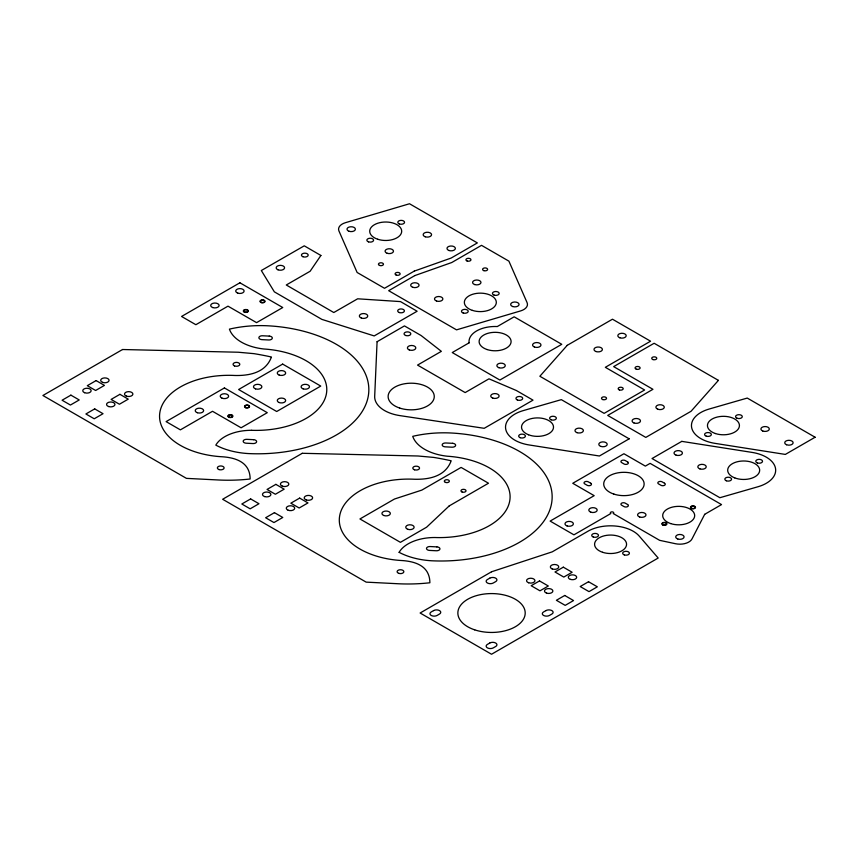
<?xml version="1.0" encoding="UTF-8"?>
<svg xmlns="http://www.w3.org/2000/svg" width="858" height="858" viewBox="0 0 858 858"><rect width="100%" height="100%" fill="white"/><g stroke="black" fill="none" stroke-linecap="round" stroke-linejoin="round"><path stroke-width="1.29" d="M377.08 341.72L374.689 396.299A33.666 19.434 0 0 0 399.849 415.604L484.212 428.314L533.011 400.139L516.344 390.508L488.974 378.828L465.165 392.578L417.546 365.09L441.355 351.34L421.117 335.532L404.45 325.911L377.08 341.72M704.686 514.328L691.977 538.974A12.623 7.293 0 0 1 675.482 543.725L659.641 540.336L613.213 513.524A1.684 0.976 0 0 0 613.213 512.151A1.684 0.976 0 0 0 610.842 512.151A1.684 0.976 0 0 0 610.842 513.524L573.938 534.834L550.128 521.085L594.176 495.656L572.747 483.29L623.927 453.743L645.355 466.109L650.117 463.363L721.535 504.59L704.686 514.328M320.892 255.469L310.124 271.257L286.272 284.985L333.794 312.526L357.647 298.799L400.493 301.598L417.127 311.239L374.195 335.928L321.868 319.38L274.346 291.838L261.325 270.527L304.258 245.828L320.892 255.469M567.245 345.324L539.864 376.254L604.139 413.363L644.615 389.993L605.33 367.31L650.568 341.205L612.473 319.208L567.245 345.324M718.414 380.373L691.033 411.293L645.806 437.408L607.711 415.422L652.949 389.307L613.663 366.623L654.139 343.264L718.414 380.373M449.217 505.909L426.598 527.209L400.407 542.331L359.942 518.961L394.455 499.034L421.836 490.1L461.111 467.417L488.492 483.226L449.217 505.909M122.544 349.517L42.9 395.495L186.433 478.367L218.908 480.008A114.35 66.023 0 0 0 250.139 479A77.724 44.873 0 0 0 249.678 474.217A53.11 30.663 0 0 0 247.651 468.575A35.661 20.592 0 0 0 244.401 464.392A26.952 15.562 0 0 0 238.17 460.285A26.609 15.358 0 0 0 230.405 457.84A35.092 20.26 0 0 0 222.469 456.788A68.147 39.339 0 0 1 198.488 452.863A69.562 40.165 0 0 1 169.401 437.183A71.353 41.195 0 0 1 159.845 412.591A72.308 41.742 0 0 1 166.463 398.423A70.345 40.616 0 0 1 194.562 380.641A67.879 39.189 0 0 1 234.738 375.472A47.78 27.585 0 0 0 240.079 375.45A37.012 21.375 0 0 0 245.978 374.935A28.968 16.731 0 0 0 260.371 370.345A33.022 19.058 0 0 0 265.648 366.259A45.678 26.373 0 0 0 269.305 361.508A66.045 38.127 0 0 0 271.439 357.014A196.117 113.224 0 0 0 254.011 353.657L238.277 352.23L122.544 349.517M239.897 282.786L181.574 316.463L195.86 324.71L227.992 306.156L256.563 322.64L282.754 307.529L239.897 282.786M70.892 395.141L62.087 400.225L70.42 405.04L79.226 399.957L70.892 395.141M96.107 380.587L87.302 385.671L95.635 390.487L104.44 385.392L96.107 380.587M94.702 408.891L85.897 413.974L94.23 418.779L103.035 413.695L94.702 408.891M119.916 394.326L111.111 399.42L119.434 404.225L128.25 399.142L119.916 394.326M414.275 271.107L384.513 288.288L357.132 272.479L338.942 230.974A12.623 7.293 0 0 1 345.431 222.694L409.513 203.754L477.359 242.921L451.169 258.043L414.275 271.107M414.864 275.568L388.674 290.69L456.531 329.858L520.602 310.918A12.623 7.293 0 0 0 527.091 302.649L508.901 261.143L481.52 245.334L451.769 262.516L414.864 275.568M224.421 387.934L166.098 421.61L180.384 429.858L212.527 411.293L241.087 427.788L267.278 412.677L224.421 387.934M282.657 364.092L238.621 389.521L276.705 411.508L320.753 386.079L282.657 364.092M469.111 342.825L452.252 352.552L499.871 380.04L561.765 344.305L514.156 316.816L497.297 326.544A26.094 15.069 0 0 0 469.111 342.825M302.284 453.292L222.64 499.27L366.162 582.132L398.648 583.772A114.35 66.023 0 0 0 429.879 582.764A77.724 44.873 0 0 0 429.418 577.992A53.099 30.663 0 0 0 427.391 572.35A35.671 20.592 0 0 0 424.131 568.157A26.952 15.562 0 0 0 417.91 564.06A26.609 15.358 0 0 0 410.145 561.615A35.103 20.26 0 0 0 402.209 560.564A68.147 39.339 0 0 1 378.228 556.638A69.562 40.165 0 0 1 349.142 540.958A71.353 41.195 0 0 1 339.586 516.366A72.308 41.742 0 0 1 346.203 502.198A70.345 40.616 0 0 1 374.303 484.416A67.879 39.189 0 0 1 414.478 479.247A47.78 27.585 0 0 0 419.819 479.214A37.012 21.375 0 0 0 425.718 478.71A28.968 16.731 0 0 0 440.111 474.109A33.022 19.058 0 0 0 445.388 470.023A45.678 26.373 0 0 0 449.045 465.283A66.034 38.127 0 0 0 451.179 460.789A196.117 113.224 0 0 0 433.751 457.421L418.018 455.995L302.284 453.292M250.633 498.916L241.827 504L250.161 508.815L258.966 503.721L250.633 498.916M275.847 484.362L267.042 489.446L275.375 494.251L284.18 489.167L275.847 484.362M274.442 512.655L265.637 517.749L273.959 522.554L282.775 517.471L274.442 512.655M299.656 498.101L290.841 503.185L299.174 508L307.99 502.917L299.656 498.101M629.171 438.824L599.41 456.006L529.118 444.959A31.982 18.468 0 0 1 505.684 428.946A31.982 18.468 0 0 1 523.241 410.607L561.325 399.646L629.171 438.824M681.788 441.366L652.026 458.537L719.873 497.715L757.957 486.754A31.982 18.468 0 0 0 775.514 468.414A31.982 18.468 0 0 0 752.08 452.402L681.788 441.366M491.537 571.782L420.12 613.009L491.537 654.246L658.183 558.032L639.189 536.046A31.982 18.468 0 0 0 587.955 531.231L552.241 551.844L491.537 571.782M433.569 610.606L431.188 611.979A4.204 2.435 0 0 0 431.188 615.422A4.204 2.435 0 0 0 437.14 615.422L439.521 614.038A4.204 2.435 0 0 0 439.521 610.606A4.204 2.435 0 0 0 433.569 610.606M489.746 578.174L487.376 579.547A4.204 2.435 0 0 0 487.376 582.979A4.204 2.435 0 0 0 493.318 582.979L495.699 581.606A4.204 2.435 0 0 0 495.699 578.174A4.204 2.435 0 0 0 489.746 578.174M539.51 580.92L531.177 585.724L539.982 590.819L548.316 586.003L539.51 580.92M563.309 567.17L554.987 571.986L563.792 577.069L572.125 572.254L563.309 567.17M815.1 437.237L785.338 454.418L715.046 443.371A31.982 18.468 0 0 1 691.612 427.37A31.982 18.468 0 0 1 709.169 409.03L747.254 398.069L815.1 437.237M564.725 595.473L556.392 600.289L565.197 605.373L573.53 600.557L564.725 595.473M588.524 581.735L580.19 586.54L589.006 591.623L597.34 586.818L588.524 581.735M489.746 643.039L487.376 644.422A4.204 2.435 0 0 0 487.376 647.854A4.204 2.435 0 0 0 493.318 647.854L495.699 646.482A4.204 2.435 0 0 0 495.699 643.039A4.204 2.435 0 0 0 489.746 643.039M545.935 610.606L543.554 611.979A4.204 2.435 0 0 0 543.554 615.422A4.204 2.435 0 0 0 549.506 615.422L551.887 614.038A4.204 2.435 0 0 0 551.887 610.606A4.204 2.435 0 0 0 545.935 610.606M269.251 336.1L262.537 335.768A3.368 1.941 0 0 0 258.891 337.537A3.368 1.941 0 0 0 261.958 339.639L268.661 339.972A3.368 1.941 0 0 0 272.308 338.213A3.368 1.941 0 0 0 269.251 336.1M452.563 443.307L445.849 442.975A3.368 1.941 0 0 0 442.202 444.744A3.368 1.941 0 0 0 445.27 446.846L451.973 447.19A3.368 1.941 0 0 0 455.619 445.42A3.368 1.941 0 0 0 452.563 443.307M253.55 439.682L246.847 439.339A3.368 1.941 0 0 0 243.2 441.109A3.368 1.941 0 0 0 246.257 443.211L252.971 443.554A3.368 1.941 0 0 0 256.617 441.784A3.368 1.941 0 0 0 253.55 439.682M436.861 546.889L430.158 546.546A3.368 1.941 0 0 0 426.512 548.316A3.368 1.941 0 0 0 429.568 550.418L436.282 550.761A3.368 1.941 0 0 0 439.929 548.991A3.368 1.941 0 0 0 436.861 546.889M627.616 461.915L625.235 460.542A2.52 1.459 0 0 0 621.675 460.542A2.52 1.459 0 0 0 621.675 462.601L624.045 463.985A2.52 1.459 0 0 0 627.616 463.985A2.52 1.459 0 0 0 627.616 461.915M664.521 483.226L662.14 481.853A2.52 1.459 0 0 0 658.569 481.853A2.52 1.459 0 0 0 658.569 483.912L660.95 485.285A2.52 1.459 0 0 0 664.521 485.285A2.52 1.459 0 0 0 664.521 483.226M590.722 483.226L588.341 481.853A2.52 1.459 0 0 0 584.77 481.853A2.52 1.459 0 0 0 584.77 483.912L587.151 485.285A2.52 1.459 0 0 0 590.722 485.285A2.52 1.459 0 0 0 590.722 483.226M627.616 504.525L625.235 503.153A2.52 1.459 0 0 0 621.675 503.153A2.52 1.459 0 0 0 621.675 505.212L624.045 506.585A2.52 1.459 0 0 0 627.616 506.585A2.52 1.459 0 0 0 627.616 504.525M474.699 629.847A33.666 19.434 0 0 0 525.203 613.009A33.666 19.434 0 0 0 474.699 596.181A33.666 19.434 0 0 0 474.699 629.847M570.377 579.375A4.204 2.435 0 0 0 576.683 577.273A4.204 2.435 0 0 0 570.377 575.171A4.204 2.435 0 0 0 570.377 579.375M552.187 568.929A4.204 2.435 0 0 0 558.74 567.095A4.204 2.435 0 0 0 552.702 564.736A4.204 2.435 0 0 0 552.187 568.929M528.635 582.764A4.204 2.435 0 0 0 534.942 580.662A4.204 2.435 0 0 0 528.635 578.56A4.204 2.435 0 0 0 528.635 582.764M546.567 593.125A4.204 2.435 0 0 0 552.884 591.023A4.204 2.435 0 0 0 546.567 588.92A4.204 2.435 0 0 0 546.567 593.125M624.356 554.911A3.368 1.941 0 0 0 629.407 553.228A3.368 1.941 0 0 0 624.356 551.544A3.368 1.941 0 0 0 624.356 554.911M593.21 536.969A3.368 1.941 0 0 0 598.455 535.489A3.368 1.941 0 0 0 593.629 533.612A3.368 1.941 0 0 0 593.21 536.969M602.573 552.284A15.991 9.234 0 0 0 626.565 544.294A15.991 9.234 0 0 0 602.573 536.293A15.991 9.234 0 0 0 602.573 552.284M691.795 508.354A2.102 1.212 0 0 0 695.066 507.432A2.102 1.212 0 0 0 692.052 506.252A2.102 1.212 0 0 0 691.795 508.354M663.352 524.892A2.102 1.212 0 0 0 666.505 523.841A2.102 1.212 0 0 0 663.352 522.79A2.102 1.212 0 0 0 663.352 524.892M670.688 523.584A15.991 9.234 0 0 0 694.68 515.594A15.991 9.234 0 0 0 670.688 507.593A15.991 9.234 0 0 0 670.688 523.584M590.883 512.194A4.204 2.435 0 0 0 597.189 510.092A4.204 2.435 0 0 0 590.883 507.99A4.204 2.435 0 0 0 590.883 512.194M567.074 525.943A4.204 2.435 0 0 0 573.38 523.841A4.204 2.435 0 0 0 567.074 521.728A4.204 2.435 0 0 0 567.074 525.943M613.835 494.079A20.206 11.658 0 0 0 644.133 483.976A20.206 11.658 0 0 0 613.835 473.873A20.206 11.658 0 0 0 613.835 494.079M677.777 538.996A4.204 2.435 0 0 0 684.083 536.894A4.204 2.435 0 0 0 677.777 534.791A4.204 2.435 0 0 0 677.777 538.996M639.682 517.009A4.204 2.435 0 0 0 645.999 514.907A4.204 2.435 0 0 0 639.682 512.794A4.204 2.435 0 0 0 639.682 517.009M663.137 525.096A2.52 1.459 0 0 0 666.923 523.841A2.52 1.459 0 0 0 663.137 522.576A2.52 1.459 0 0 0 663.137 525.096M691.709 508.612A2.52 1.459 0 0 0 695.495 507.346A2.52 1.459 0 0 0 691.709 506.081A2.52 1.459 0 0 0 691.709 508.612M462.076 491.999A2.52 1.459 0 0 0 466.012 490.894A2.52 1.459 0 0 0 462.387 489.478A2.52 1.459 0 0 0 462.076 491.999M445.42 482.378A2.52 1.459 0 0 0 449.345 481.274A2.52 1.459 0 0 0 445.731 479.858A2.52 1.459 0 0 0 445.42 482.378M383.762 515.476A4.204 2.435 0 0 0 390.326 513.642A4.204 2.435 0 0 0 384.287 511.282A4.204 2.435 0 0 0 383.762 515.476M407.829 529.311A4.204 2.435 0 0 0 414.135 527.209A4.204 2.435 0 0 0 407.829 525.107A4.204 2.435 0 0 0 407.829 529.311M399.12 552.337A56.338 32.529 0 0 0 431.381 560.757A111.079 64.135 0 0 0 551.726 502.456A111.079 64.135 0 0 0 450.75 432.979A82.561 47.662 0 0 0 412.73 436.336A43.34 25.021 0 0 0 447.222 456.209A70.699 40.819 0 0 1 509.824 500.343A70.699 40.819 0 0 1 434.909 537.516A37.387 21.589 0 0 0 399.12 552.337M726.318 480.77A3.368 1.941 0 0 0 731.563 479.3A3.368 1.941 0 0 0 726.737 477.413A3.368 1.941 0 0 0 726.318 480.77M757.475 462.977A3.368 1.941 0 0 0 762.526 461.293A3.368 1.941 0 0 0 757.475 459.609A3.368 1.941 0 0 0 757.475 462.977M734.716 477.874A15.991 9.234 0 0 0 759.63 470.881A15.991 9.234 0 0 0 736.69 461.915A15.991 9.234 0 0 0 734.716 477.874M699.913 468.897A4.204 2.435 0 0 0 706.231 466.784A4.204 2.435 0 0 0 699.913 464.682A4.204 2.435 0 0 0 699.913 468.897M676.104 455.148A4.204 2.435 0 0 0 682.421 453.045A4.204 2.435 0 0 0 676.104 450.943A4.204 2.435 0 0 0 676.104 455.148M737.033 418.232A3.368 1.941 0 0 0 742.277 416.763A3.368 1.941 0 0 0 737.451 414.875A3.368 1.941 0 0 0 737.033 418.232M706.284 436.175A3.368 1.941 0 0 0 711.336 434.491A3.368 1.941 0 0 0 706.284 432.807A3.368 1.941 0 0 0 706.284 436.175M715.443 433.547A15.991 9.234 0 0 0 739.435 425.557A15.991 9.234 0 0 0 715.443 417.556A15.991 9.234 0 0 0 715.443 433.547M762.751 431.006A4.204 2.435 0 0 0 769.304 429.161A4.204 2.435 0 0 0 763.266 426.801A4.204 2.435 0 0 0 762.751 431.006M786.55 444.744A4.204 2.435 0 0 0 793.114 442.91A4.204 2.435 0 0 0 787.076 440.551A4.204 2.435 0 0 0 786.55 444.744M652.992 359.577A2.52 1.459 0 0 0 656.778 358.312A2.52 1.459 0 0 0 652.992 357.046A2.52 1.459 0 0 0 652.992 359.577M636.325 369.197A2.52 1.459 0 0 0 640.111 367.932A2.52 1.459 0 0 0 636.325 366.666A2.52 1.459 0 0 0 636.325 369.197M619.422 389.95A2.52 1.459 0 0 0 623.208 388.685A2.52 1.459 0 0 0 619.422 387.43A2.52 1.459 0 0 0 619.422 389.95M602.756 399.571A2.52 1.459 0 0 0 606.542 398.305A2.52 1.459 0 0 0 602.756 397.05A2.52 1.459 0 0 0 602.756 399.571M596.085 351.555A4.204 2.435 0 0 0 602.402 349.442A4.204 2.435 0 0 0 596.085 347.34A4.204 2.435 0 0 0 596.085 351.555M619.894 337.805A4.204 2.435 0 0 0 626.201 335.703A4.204 2.435 0 0 0 619.894 333.601A4.204 2.435 0 0 0 619.894 337.805M633.923 422.93A4.204 2.435 0 0 0 640.476 421.096A4.204 2.435 0 0 0 634.437 418.736A4.204 2.435 0 0 0 633.923 422.93M657.732 409.191A4.204 2.435 0 0 0 664.285 407.346A4.204 2.435 0 0 0 658.247 404.987A4.204 2.435 0 0 0 657.732 409.191M449.066 250.525A4.204 2.435 0 0 0 455.373 248.423A4.204 2.435 0 0 0 449.066 246.321A4.204 2.435 0 0 0 449.066 250.525M425.257 236.787A4.204 2.435 0 0 0 431.574 234.684A4.204 2.435 0 0 0 425.257 232.572A4.204 2.435 0 0 0 425.257 236.787M377.702 239.243A15.991 9.234 0 0 0 401.694 231.242A15.991 9.234 0 0 0 377.702 223.252A15.991 9.234 0 0 0 377.702 239.243M368.543 241.859A3.368 1.941 0 0 0 373.595 240.176A3.368 1.941 0 0 0 368.543 238.492A3.368 1.941 0 0 0 368.543 241.859M399.292 223.917A3.368 1.941 0 0 0 404.536 222.447A3.368 1.941 0 0 0 399.71 220.56A3.368 1.941 0 0 0 399.292 223.917M349.077 231.285A4.204 2.435 0 0 0 355.394 229.183A4.204 2.435 0 0 0 349.077 227.08A4.204 2.435 0 0 0 349.077 231.285M387.173 253.282A4.204 2.435 0 0 0 393.479 251.169A4.204 2.435 0 0 0 387.173 249.067A4.204 2.435 0 0 0 387.173 253.282M412.762 287.291A4.204 2.435 0 0 0 419.069 285.188A4.204 2.435 0 0 0 412.762 283.086A4.204 2.435 0 0 0 412.762 287.291M436.572 301.04A4.204 2.435 0 0 0 442.878 298.938A4.204 2.435 0 0 0 436.572 296.836A4.204 2.435 0 0 0 436.572 301.04M472.34 310.371A15.991 9.234 0 0 0 496.321 302.37A15.991 9.234 0 0 0 472.34 294.38A15.991 9.234 0 0 0 472.34 310.371M494.122 295.12A3.368 1.941 0 0 0 499.174 293.436A3.368 1.941 0 0 0 494.122 291.752A3.368 1.941 0 0 0 494.122 295.12M463.17 312.988A3.368 1.941 0 0 0 468.221 311.304A3.368 1.941 0 0 0 463.17 309.62A3.368 1.941 0 0 0 463.17 312.988M512.752 306.542A4.204 2.435 0 0 0 519.058 304.429A4.204 2.435 0 0 0 512.752 302.327A4.204 2.435 0 0 0 512.752 306.542M474.656 284.545A4.204 2.435 0 0 0 480.973 282.443A4.204 2.435 0 0 0 474.656 280.341A4.204 2.435 0 0 0 474.656 284.545M379.526 265.433A2.52 1.459 0 0 0 383.462 264.339A2.52 1.459 0 0 0 379.837 262.923A2.52 1.459 0 0 0 379.526 265.433M396.192 275.064A2.52 1.459 0 0 0 400.128 273.959A2.52 1.459 0 0 0 396.503 272.544A2.52 1.459 0 0 0 396.192 275.064M467.17 261.025A2.52 1.459 0 0 0 470.956 259.76A2.52 1.459 0 0 0 467.17 258.505A2.52 1.459 0 0 0 467.17 261.025M483.826 270.645A2.52 1.459 0 0 0 487.623 269.38A2.52 1.459 0 0 0 483.826 268.125A2.52 1.459 0 0 0 483.826 270.645M551.104 419.809A3.368 1.941 0 0 0 556.349 418.339A3.368 1.941 0 0 0 551.522 416.452A3.368 1.941 0 0 0 551.104 419.809M528.549 434.781A15.991 9.234 0 0 0 553.464 427.799A15.991 9.234 0 0 0 530.523 418.833A15.991 9.234 0 0 0 528.549 434.781M577.069 432.679A4.204 2.435 0 0 0 583.386 430.577A4.204 2.435 0 0 0 577.069 428.464A4.204 2.435 0 0 0 577.069 432.679M600.879 446.417A4.204 2.435 0 0 0 607.196 444.315A4.204 2.435 0 0 0 600.879 442.213A4.204 2.435 0 0 0 600.879 446.417M520.152 437.677A3.368 1.941 0 0 0 525.396 436.207A3.368 1.941 0 0 0 520.57 434.32A3.368 1.941 0 0 0 520.152 437.677M498.959 367.717A4.204 2.435 0 0 0 505.265 365.605A4.204 2.435 0 0 0 498.959 363.502A4.204 2.435 0 0 0 498.959 367.717M534.416 347.007A4.204 2.435 0 0 0 540.969 345.163A4.204 2.435 0 0 0 534.931 342.803A4.204 2.435 0 0 0 534.416 347.007M487.108 349.549A15.991 9.234 0 0 0 511.1 341.559A15.991 9.234 0 0 0 487.108 333.558A15.991 9.234 0 0 0 487.108 349.549M517.438 400.021A3.368 1.941 0 0 0 522.683 398.552A3.368 1.941 0 0 0 517.857 396.664A3.368 1.941 0 0 0 517.438 400.021M405.748 335.499A3.368 1.941 0 0 0 410.8 333.816A3.368 1.941 0 0 0 405.748 332.132A3.368 1.941 0 0 0 405.748 335.499M492.814 398.112A4.204 2.435 0 0 0 499.131 396.01A4.204 2.435 0 0 0 492.814 393.908A4.204 2.435 0 0 0 492.814 398.112M409.234 349.914A4.204 2.435 0 0 0 415.798 348.08A4.204 2.435 0 0 0 409.759 345.72A4.204 2.435 0 0 0 409.234 349.914M399.678 408.054A23.059 13.31 0 0 0 434.266 396.514A23.059 13.31 0 0 0 399.678 384.985A23.059 13.31 0 0 0 399.678 408.054M399.378 312.559A3.368 1.941 0 0 0 404.418 310.875A3.368 1.941 0 0 0 399.378 309.191A3.368 1.941 0 0 0 399.378 312.559M302.928 256.714A3.368 1.941 0 0 0 308.183 255.244A3.368 1.941 0 0 0 303.346 253.357A3.368 1.941 0 0 0 302.928 256.714M361.443 318.093A4.204 2.435 0 0 0 367.75 315.991A4.204 2.435 0 0 0 361.443 313.889A4.204 2.435 0 0 0 361.443 318.093M278.013 269.809A4.204 2.435 0 0 0 284.577 267.964A4.204 2.435 0 0 0 278.539 265.605A4.204 2.435 0 0 0 278.013 269.809M237.795 293.136A4.204 2.435 0 0 0 244.112 291.034A4.204 2.435 0 0 0 237.795 288.931A4.204 2.435 0 0 0 237.795 293.136M212.795 307.572A4.204 2.435 0 0 0 219.112 305.469A4.204 2.435 0 0 0 212.795 303.357A4.204 2.435 0 0 0 212.795 307.572M244.669 311.969A2.102 1.212 0 0 0 247.951 311.046A2.102 1.212 0 0 0 244.927 309.867A2.102 1.212 0 0 0 244.669 311.969M261.465 302.391A2.102 1.212 0 0 0 264.618 301.34A2.102 1.212 0 0 0 261.465 300.289A2.102 1.212 0 0 0 261.465 302.391M261.25 302.606A2.52 1.459 0 0 0 265.036 301.34A2.52 1.459 0 0 0 261.25 300.075A2.52 1.459 0 0 0 261.25 302.606M244.433 312.173A2.52 1.459 0 0 0 248.37 311.068A2.52 1.459 0 0 0 244.744 309.652A2.52 1.459 0 0 0 244.433 312.173M279.107 375.032A4.204 2.435 0 0 0 285.66 373.198A4.204 2.435 0 0 0 279.633 370.838A4.204 2.435 0 0 0 279.107 375.032M303.174 388.867A4.204 2.435 0 0 0 309.481 386.765A4.204 2.435 0 0 0 303.174 384.663A4.204 2.435 0 0 0 303.174 388.867M255.555 388.867A4.204 2.435 0 0 0 261.872 386.765A4.204 2.435 0 0 0 255.555 384.663A4.204 2.435 0 0 0 255.555 388.867M279.107 402.52A4.204 2.435 0 0 0 285.66 400.686A4.204 2.435 0 0 0 279.633 398.326A4.204 2.435 0 0 0 279.107 402.52M222.061 398.187A4.204 2.435 0 0 0 228.625 396.353A4.204 2.435 0 0 0 222.587 393.994A4.204 2.435 0 0 0 222.061 398.187M197.329 412.719A4.204 2.435 0 0 0 203.636 410.607A4.204 2.435 0 0 0 197.329 408.505A4.204 2.435 0 0 0 197.329 412.719M229.193 417.117A2.102 1.212 0 0 0 232.475 416.194A2.102 1.212 0 0 0 229.461 415.015A2.102 1.212 0 0 0 229.193 417.117M245.86 407.496A2.102 1.212 0 0 0 249.142 406.574A2.102 1.212 0 0 0 246.117 405.394A2.102 1.212 0 0 0 245.86 407.496M228.957 417.32A2.52 1.459 0 0 0 232.893 416.216A2.52 1.459 0 0 0 229.268 414.8A2.52 1.459 0 0 0 228.957 417.32M245.624 407.689A2.52 1.459 0 0 0 249.56 406.595A2.52 1.459 0 0 0 245.935 405.18A2.52 1.459 0 0 0 245.624 407.689M251.598 430.308A37.387 21.589 0 0 0 215.819 445.13A56.338 32.529 0 0 0 248.069 453.55A111.079 64.135 0 0 0 368.414 395.248A111.079 64.135 0 0 0 267.439 325.772A82.561 47.662 0 0 0 229.429 329.129A43.34 25.021 0 0 0 263.91 349.002A70.699 40.819 0 0 1 326.512 393.136A70.699 40.819 0 0 1 251.598 430.308M264.575 496.567A4.204 2.435 0 0 0 270.892 494.465A4.204 2.435 0 0 0 264.575 492.353A4.204 2.435 0 0 0 264.575 496.567M414.5 469.787A3.368 1.941 0 0 0 419.541 468.103A3.368 1.941 0 0 0 414.5 466.42A3.368 1.941 0 0 0 414.5 469.787M288.127 510.22A4.204 2.435 0 0 0 294.691 508.376A4.204 2.435 0 0 0 288.653 506.016A4.204 2.435 0 0 0 288.127 510.22M306.317 499.957A4.204 2.435 0 0 0 312.634 497.854A4.204 2.435 0 0 0 306.317 495.742A4.204 2.435 0 0 0 306.317 499.957M398.798 573.359A3.368 1.941 0 0 0 403.85 571.675A3.368 1.941 0 0 0 398.798 569.991A3.368 1.941 0 0 0 398.798 573.359M282.261 486.121A4.204 2.435 0 0 0 288.814 484.277A4.204 2.435 0 0 0 282.775 481.917A4.204 2.435 0 0 0 282.261 486.121M84.588 392.696A4.204 2.435 0 0 0 91.141 390.862A4.204 2.435 0 0 0 85.103 388.502A4.204 2.435 0 0 0 84.588 392.696M234.556 365.937A3.368 1.941 0 0 0 239.8 364.468A3.368 1.941 0 0 0 234.963 362.58A3.368 1.941 0 0 0 234.556 365.937M108.644 406.542A4.204 2.435 0 0 0 114.961 404.429A4.204 2.435 0 0 0 108.644 402.327A4.204 2.435 0 0 0 108.644 406.542M126.33 396.085A4.204 2.435 0 0 0 132.883 394.251A4.204 2.435 0 0 0 126.845 391.891A4.204 2.435 0 0 0 126.33 396.085M219.058 469.583A3.368 1.941 0 0 0 224.11 467.9A3.368 1.941 0 0 0 219.058 466.216A3.368 1.941 0 0 0 219.058 469.583M102.52 382.346A4.204 2.435 0 0 0 109.073 380.502A4.204 2.435 0 0 0 103.035 378.153A4.204 2.435 0 0 0 102.52 382.346"/></g></svg>
